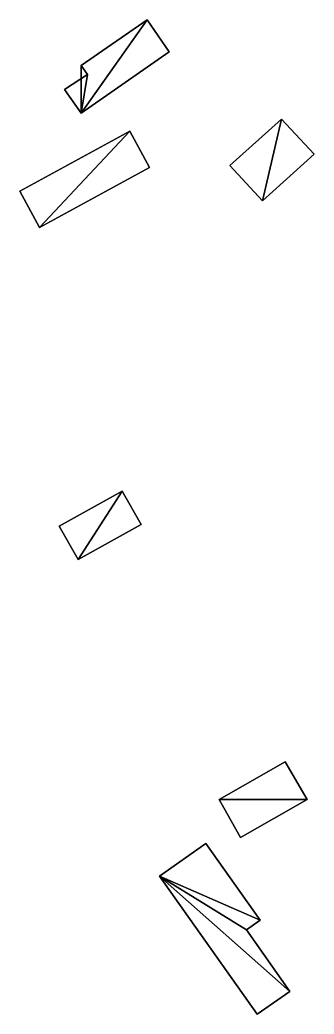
# Model space of a CAD drawing. Header units: metres. Extents: x -3947 to 4280, y -3529 to 2326.
# Drawn here: x -3684.9 to -3646.1, y 2117.9 to 2249.1 of the extents above; entities that cross this region are included whole.
import ezdxf

# ---------------------------------------------------------------- set-up
doc = ezdxf.new("R2010")
doc.units = ezdxf.units.M

msp = doc.modelspace()

# ---------------------------------------------------------------- linework, layer by layer
at = {"layer": 'MUROS'}
for points in [[(-3676.8, 2243.1), (-3668.1, 2249.1), (-3668.1, 2249.1, 5), (-3676.8, 2243.1, 5)], [(-3668.1, 2249.1), (-3665.2, 2244.9), (-3665.2, 2244.9, 5), (-3668.1, 2249.1, 5)], [(-3665.2, 2244.9), (-3676.8, 2236.8), (-3676.8, 2236.8, 5), (-3665.2, 2244.9, 5)], [(-3676, 2241.9), (-3676.8, 2243.1), (-3676.8, 2243.1, 5), (-3676, 2241.9, 5)], [(-3679, 2239.9), (-3676, 2241.9), (-3676, 2241.9, 5), (-3679, 2239.9, 5)], [(-3676.8, 2236.8), (-3679, 2239.9), (-3679, 2239.9, 5), (-3676.8, 2236.8, 5)], [(-3657.2, 2229.9), (-3650.4, 2236), (-3650.4, 2236, 5), (-3657.2, 2229.9, 5)], [(-3650.4, 2236), (-3646.1, 2231.4), (-3646.1, 2231.4, 5), (-3650.4, 2236, 5)], [(-3684.9, 2226.5), (-3670.4, 2234.4), (-3670.4, 2234.4, 5), (-3684.9, 2226.5, 5)], [(-3670.4, 2234.4), (-3667.8, 2229.6), (-3667.8, 2229.6, 5), (-3670.4, 2234.4, 5)], [(-3646.1, 2231.4), (-3652.9, 2225.2), (-3652.9, 2225.2, 5), (-3646.1, 2231.4, 5)], [(-3667.8, 2229.6), (-3682.3, 2221.7), (-3682.3, 2221.7, 5), (-3667.8, 2229.6, 5)], [(-3652.9, 2225.2), (-3657.2, 2229.9), (-3657.2, 2229.9, 5), (-3652.9, 2225.2, 5)], [(-3682.3, 2221.7), (-3684.9, 2226.5), (-3684.9, 2226.5, 5), (-3682.3, 2221.7, 5)], [(-3679.7, 2182.3), (-3671.4, 2186.9), (-3671.4, 2186.9, 5), (-3679.7, 2182.3, 5)], [(-3671.4, 2186.9), (-3668.9, 2182.5), (-3668.9, 2182.5, 5), (-3671.4, 2186.9, 5)], [(-3677.2, 2177.9), (-3679.7, 2182.3), (-3679.7, 2182.3, 5), (-3677.2, 2177.9, 5)], [(-3668.9, 2182.5), (-3677.2, 2177.9), (-3677.2, 2177.9, 5), (-3668.9, 2182.5, 5)], [(-3658.6, 2146.2), (-3649.9, 2151.2), (-3649.9, 2151.2, 5), (-3658.6, 2146.2, 5)], [(-3649.9, 2151.2), (-3647, 2146.2), (-3647, 2146.2, 5), (-3649.9, 2151.2, 5)], [(-3655.8, 2141.2), (-3658.6, 2146.2), (-3658.6, 2146.2, 5), (-3655.8, 2141.2, 5)], [(-3647, 2146.2), (-3655.8, 2141.2), (-3655.8, 2141.2, 5), (-3647, 2146.2, 5)], [(-3666.5, 2136.1), (-3660.4, 2140.4), (-3660.4, 2140.4, 5), (-3666.5, 2136.1, 5)], [(-3660.4, 2140.4), (-3653.2, 2130.3), (-3653.2, 2130.3, 5), (-3660.4, 2140.4, 5)], [(-3653.6, 2117.9), (-3666.5, 2136.1), (-3666.5, 2136.1, 5), (-3653.6, 2117.9, 5)], [(-3653.2, 2130.3), (-3655, 2129), (-3655, 2129, 5), (-3653.2, 2130.3, 5)], [(-3655, 2129), (-3649.3, 2120.9), (-3649.3, 2120.9, 5), (-3655, 2129, 5)], [(-3649.3, 2120.9), (-3653.6, 2117.9), (-3653.6, 2117.9, 5), (-3649.3, 2120.9, 5)]]:
    msp.add_3dface(points, dxfattribs=at)
at = {"layer": 'TECHOS'}
for points in [[(-3676.8, 2236.8, 5), (-3676.8, 2243.1, 5), (-3668.1, 2249.1, 5)], [(-3676.8, 2236.8, 5), (-3668.1, 2249.1, 5), (-3665.2, 2244.9, 5)], [(-3676.8, 2236.8, 5), (-3676, 2241.9, 5), (-3676.8, 2243.1, 5)], [(-3676.8, 2236.8, 5), (-3679, 2239.9, 5), (-3676, 2241.9, 5)], [(-3652.9, 2225.2, 5), (-3657.2, 2229.9, 5), (-3650.4, 2236, 5)], [(-3652.9, 2225.2, 5), (-3650.4, 2236, 5), (-3646.1, 2231.4, 5)], [(-3682.3, 2221.7, 5), (-3684.9, 2226.5, 5), (-3670.4, 2234.4, 5)], [(-3682.3, 2221.7, 5), (-3670.4, 2234.4, 5), (-3667.8, 2229.6, 5)], [(-3677.2, 2177.9, 5), (-3679.7, 2182.3, 5), (-3671.4, 2186.9, 5)], [(-3677.2, 2177.9, 5), (-3671.4, 2186.9, 5), (-3668.9, 2182.5, 5)], [(-3658.6, 2146.2, 5), (-3649.9, 2151.2, 5), (-3647, 2146.2, 5)], [(-3658.6, 2146.2, 5), (-3647, 2146.2, 5), (-3655.8, 2141.2, 5)], [(-3666.5, 2136.1, 5), (-3660.4, 2140.4, 5), (-3653.2, 2130.3, 5)], [(-3666.5, 2136.1, 5), (-3653.2, 2130.3, 5), (-3655, 2129, 5)], [(-3666.5, 2136.1, 5), (-3655, 2129, 5), (-3649.3, 2120.9, 5)], [(-3666.5, 2136.1, 5), (-3649.3, 2120.9, 5), (-3653.6, 2117.9, 5)]]:
    msp.add_3dface(points, dxfattribs=at)

doc.saveas('drawing.dxf')
